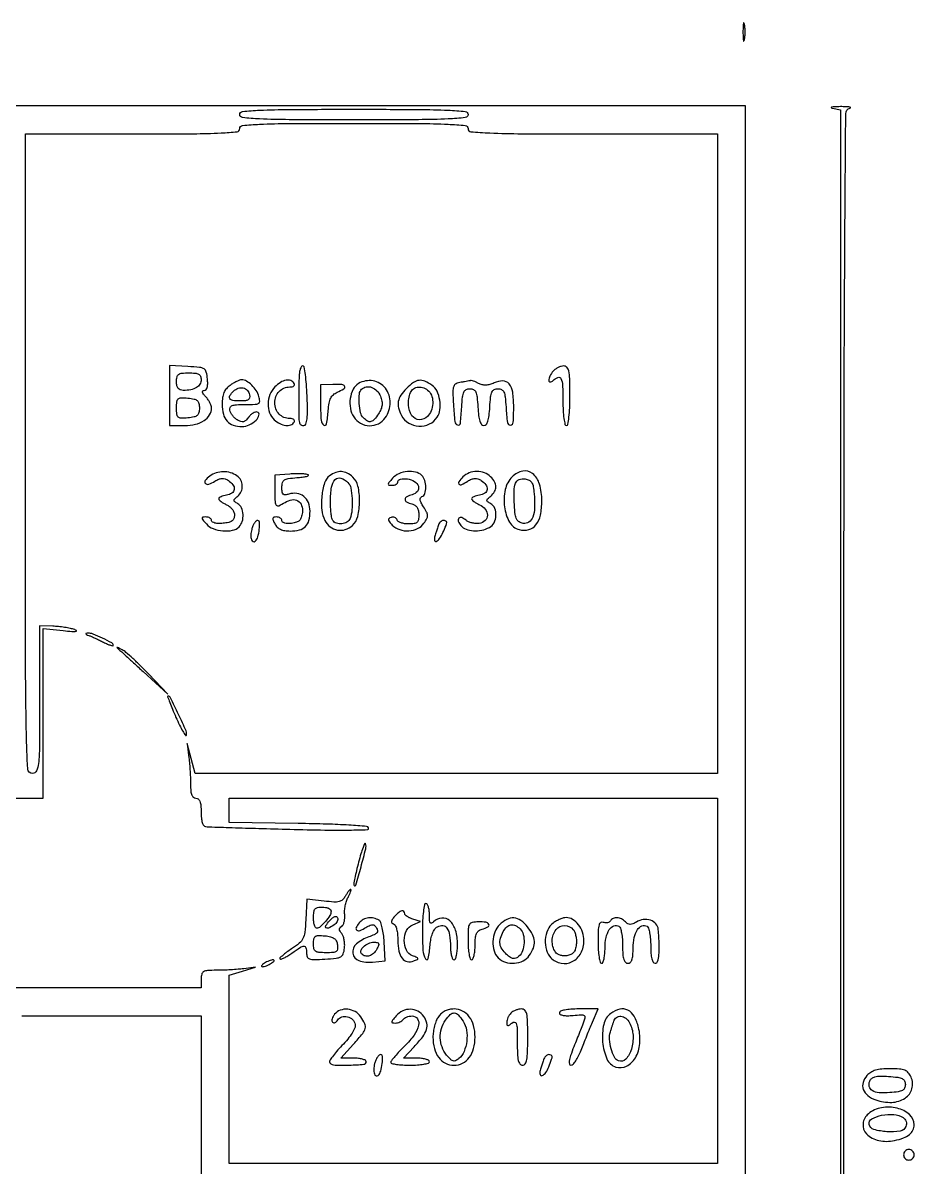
# Model space of a CAD drawing. Extents: x 0 to 673, y 20 to 657.
# Drawn here: x 419.2 to 673, y 316 to 641.6 of the extents above; entities that cross this region are included whole.
import ezdxf

# ---------------------------------------------------------------- set-up
doc = ezdxf.new("R2010")
doc.units = 0

msp = doc.modelspace()

# ---------------------------------------------------------------- linework, layer by layer
for points in [[(653.037747, 132.23602, -0.000101), (653, 319, -0.000101), (653.037747, 505.76398, -0.001366), (653.251853, 574.053357, -0.000434), (653.53261, 615.746589, -0.33906), (654.75, 617.310674, 0.427546), (654.84101, 617.474478, 0.285455), (654.664062, 617.627731, 0.031614), (653.625731, 617.726077, 0.008928), (652, 617.747817, 0.008282), (650.388697, 617.713896, 0.040347), (649.482813, 617.606262, 0.605362), (649.438898, 617.455351, 0.144746), (649.75, 617.294267), (652, 616.860898), (652, 319), (652, 21.139102)], [(416, 421), (425, 421), (425, 445.115223), (425, 469.230447), (430.75, 468.663101, 0.005732), (433.210551, 468.448772, 0.040753), (434.406757, 468.455993, 0.642366), (434.477706, 468.655725, 0.110831), (434, 468.948198, 0.030718), (432.777823, 469.28276, 0.013651), (431.132812, 469.579516, 0.013453), (429.368759, 469.799875, 0.0177), (427.75, 469.90032), (424, 470), (424, 449, -0.001458), (423.96072, 435.52527, -0.022284), (423.72619, 430.875, -0.084277), (423.15029, 428.736918, -0.292848), (422, 428, -0.39857), (420.64704, 429.282185, -0.007932), (420.255495, 439.625, -0.005209), (420.034238, 458.771107, -0.000284), (420, 519), (420, 610), (450.5, 610, 0.00135), (467.758214, 610.046582, 0.010936), (475.666667, 610.262295, 0.01558), (480.220838, 610.628771, 0.381934), (481, 611.5, -0.384667), (481.79184, 612.376958, -0.013951), (486.666667, 612.738462, -0.010273), (495.079245, 612.953667, -0.001258), (513.5, 613, -0.001258), (531.920755, 612.953667, -0.010273), (540.333333, 612.738462, -0.013951), (545.20816, 612.376958, -0.384667), (546, 611.5, 0.388096), (546.808468, 610.615299, 0.01194), (552.166667, 610.260563, 0.009416), (561.335363, 610.046013, 0.001141), (581.5, 610), (617, 610), (617, 519), (617, 428), (542.642082, 428), (468.284164, 428), (467.17731, 432.25), (466.070457, 436.5), (466.524223, 432.5, -0.008188), (466.698974, 430.696277, -0.005077), (466.847928, 428.573438, -0.005092), (466.952378, 426.47421, -0.00915), (466.988994, 424.75, 0.022744), (467.073451, 423.006913, 0.072411), (467.34816, 421.876834, 0.128587), (467.822437, 421.238239, 0.170684), (468.5, 421, -0.176579), (469.184843, 420.750359, -0.128937), (469.65625, 420.083333, -0.069535), (469.923415, 418.888175, -0.020272), (470, 417, 0.024183), (470.080908, 415.328132, 0.049467), (470.335765, 414.041613, 0.070848), (470.731192, 413.192616, 0.227816), (471.25, 412.877757, 0.016389), (472.20408, 412.815934, 0.000174), (478.816133, 412.60702, 0.000553), (486.441371, 412.377195, 0.00036), (495.251728, 412.127757, 0.002866), (505.226685, 411.909739, 0.008181), (512.168504, 411.911413, 0.003999), (517.348384, 412.038875, 0.501947), (517.669157, 412.5, 0.30129), (517.095603, 412.947806, 0.003537), (512.082832, 413.301998, 0.00846), (505.803251, 413.594508, 0.003961), (497.667429, 413.77114), (478, 414.04228), (478, 417.52114), (478, 421), (547.5, 421), (617, 421), (617, 369), (617, 317), (547.5, 317), (478, 317), (478, 343.823635), (478, 370.647269), (481.75, 371.783035), (485.5, 372.918801), (482.125, 372.459401, -0.012851), (480.521271, 372.282947, -0.006169), (478.45625, 372.134949, -0.006112), (476.296473, 372.033399, -0.00869), (474.375, 372, 0.013439), (471.784863, 371.930371, 0.116876), (470.6875, 371.607143, 0.208329), (470.162089, 370.902737, 0.057584), (470, 369.5), (470, 367), (441, 367), (412, 367)], [(412, 519, -0.000284), (411.965762, 458.771107, -0.005209)]]:
    msp.add_lwpolyline(points, format="xyb")
for points in [[(624.272364, 639, 0.008087), (624.298431, 637.38851, 0.039503), (624.399666, 636.482813, 0.611425), (624.546986, 636.439977, 0.142433), (624.705733, 636.75, 0.029693), (624.840649, 637.774707, 0.017887), (624.884498, 639, 0.017887), (624.840649, 640.225293, 0.029693), (624.705733, 641.25, 0.142433), (624.546986, 641.560023, 0.611425), (624.399666, 641.517187, 0.039503), (624.298431, 640.61149, 0.008087)], [(546, 615.5, -0.384667), (545.20816, 614.623042, -0.013951), (540.333333, 614.261538, -0.010273), (531.920755, 614.046333, -0.001258), (513.5, 614, -0.001258), (495.079245, 614.046333, -0.010273), (486.666667, 614.261538, -0.013951), (481.79184, 614.623042, -0.384667), (481, 615.5, -0.384667), (481.79184, 616.376958, -0.013951), (486.666667, 616.738462, -0.010273), (495.079245, 616.953667, -0.001258), (513.5, 617, -0.001258), (531.920755, 616.953667, -0.010273), (540.333333, 616.738462, -0.013951), (545.20816, 616.376958, -0.384667)], [(461, 535.55226), (461, 527), (465.345012, 527, 0.05922), (468.363688, 527.358792, 0.085708), (470.824167, 528.421187, 0.106054), (472.425322, 530.036881, 0.14336), (473, 532, 0.087914), (472.8862, 532.642218, 0.03257), (472.513847, 533.485346, 0.031058), (471.978373, 534.372432, 0.032607), (471.345012, 535.171259, -0.023509), (470.681532, 535.977522, -0.102145), (470.420398, 536.535152, -0.281404), (470.525495, 536.858515, -0.178855), (470.908371, 537, 0.221978), (471.39619, 537.227795, 0.106771), (471.724898, 537.852588, 0.064692), (471.870652, 538.869395, 0.02733), (471.813358, 540.25, 0.037402), (471.473318, 542.220422, 0.191512), (470.836971, 543.104096, 0.117611), (469.583324, 543.539264, 0.010613), (466.25, 543.80226), (461, 544.104519)], [(497.892857, 541, 0.00378), (497.851647, 539.535888, 0.001574), (497.817187, 537.559375, 0.001557), (497.793539, 535.442493, 0.002014), (497.785714, 533.5, 0.003657), (497.815909, 529.371527, 0.051764), (497.989769, 527.905769, 0.189015), (498.432074, 527.252437, 0.151182), (499.25, 526.997666, 0.324588), (499.835336, 527.420735, 0.05221), (500.151074, 528.881288, 0.029523), (500.274559, 531.371575, 0.007136), (500.176526, 535.497666, 0.010209), (499.985799, 538.757407, 0.01678), (499.675906, 541.502439, 0.010753), (499.306829, 543.685542, 0.359885), (498.926526, 544, 0.25984), (498.562422, 543.797082, 0.055584), (498.240694, 543.11875, 0.04488), (498.001279, 542.14931, 0.029188)], [(570.25, 542.504169, 0.060425), (569.292658, 541.108412, 0.116018), (568.959381, 539.800417, 0.449697), (569.381795, 539.411541, 0.172758), (570.2, 539.8, -0.101905), (571.580326, 540.70887, -0.39369), (572.452223, 540.369763, -0.102694), (572.908095, 538.547125, -0.010105), (573, 534, 0.01259), (573.069433, 531.243014, 0.022889), (573.285714, 529, 0.020168), (573.594567, 527.323933, 0.350432), (574, 527, 0.362465), (574.417447, 527.348392, 0.015687), (574.720588, 529.375, 0.019442), (574.93272, 532.081088, 0.009838), (575, 535.5, 0.005463), (574.946972, 540.353141, 0.045552), (574.699648, 542.53462, 0.136924), (574.16289, 543.575557, 0.214263), (573.25, 543.961963, 0.066215), (572.488531, 543.843784, 0.041555), (571.646875, 543.518045, 0.041112), (570.857026, 543.050465, 0.058119)], [(470, 540.106989, -0.13309), (469.646161, 538.801206, -0.123825), (468.674503, 537.810405, -0.091616), (467.078225, 537.198537, -0.045861), (464.918213, 537, -0.083231), (464.035888, 537.147899, -0.147088), (463.441821, 537.575824, -0.119172), (463.105108, 538.33543, -0.045036), (463, 539.5, -0.050766), (463.138668, 540.86222, -0.189121), (463.6, 541.571429, -0.13443), (464.534425, 541.915691, -0.021436), (466.5, 542, -0.022944), (468.285434, 541.918027, -0.101355), (469.287773, 541.614785, -0.170911), (469.812755, 541.035715, -0.099803)], [(478.222506, 538.443296, 0.063424), (477.180233, 537.496011, 0.078791), (476.497275, 536.38, 0.066407), (476.119995, 534.957728, 0.031679), (476, 533.065741, 0.059667), (476.339409, 530.231664, 0.124039), (477.370773, 528.275516, 0.134498), (479.139436, 527.138404, 0.076144), (481.675093, 526.75, 0.11187), (483.703138, 527.209506, 0.079052), (485.633329, 528.539687, 0.138482), (486.460257, 529.936879, 0.396007), (485.971236, 530.842921, 0.155376), (485.451149, 530.849924, 0.061688), (484.790979, 530.556659, 0.053137), (484.103642, 530.036917, 0.044557), (483.495194, 529.354458, -0.041707), (482.71428, 528.468457, -0.134465), (482.03037, 528.096904, -0.144753), (481.28394, 528.139623, -0.051208), (480.308569, 528.607183, -0.050604), (479.59259, 529.151987, -0.039963), (478.936291, 529.871709, -0.041233), (478.431292, 530.647505, -0.075214), (478.176676, 531.357183, -0.158133), (478.273652, 532.165921, -0.196002), (478.823554, 532.678918, -0.078273), (480.05293, 532.937567, -0.012786), (482.494064, 533, 0.009058), (485.341686, 533.051591, 0.120358), (486.343831, 533.335204, 0.283943), (486.687595, 533.96131, 0.059455), (486.466413, 535.25, 0.070581), (485.67857, 536.96932, 0.058541), (484.399873, 538.52637, 0.062491), (482.91693, 539.633892, 0.129887), (481.531377, 540, 0.087825), (480.969262, 539.900497, 0.022338), (480.111271, 539.542718, 0.022074), (479.15311, 539.039152, 0.02075)], [(483.811841, 535.738516, -0.100166), (483.803934, 534.898599, -0.201689), (483.432712, 534.364185, -0.116785), (482.602765, 534.077004, -0.025158), (481.073324, 534, -0.033131), (479.02433, 534.135919, -0.218549), (478.177364, 534.670242, -0.296104), (478.175739, 535.525487, -0.052935), (479.229187, 536.829187, -0.115891), (480.542643, 537.642895, -0.140297), (481.985516, 537.708043, -0.150306), (483.174314, 537.008258, -0.138407)], [(491, 538, 0.103409), (489.59743, 535.856011, 0.088959), (489.072554, 533.209347, 0.092066), (489.503606, 530.625286, 0.122185), (490.828741, 528.654988, 0.066827), (492.412165, 527.5668, 0.088649), (494.083161, 527.064842, 0.112282), (495.528065, 527.222443, 0.172931), (496.5, 528, 0.177037), (496.577977, 528.378577, 0.188488), (496.3904, 528.70625, 0.116412), (495.927234, 528.927986, 0.05373), (495.259017, 529, -0.098089), (493.581, 529.332387, -0.105843), (492.207656, 530.275988, -0.102699), (491.312352, 531.725793, -0.087354), (491, 533.5, -0.087354), (491.312352, 535.274207, -0.102699), (492.207656, 536.724012, -0.105843), (493.581, 537.667613, -0.098089), (495.259017, 538, 0.05373), (495.927234, 538.072014, 0.116412), (496.3904, 538.29375, 0.188488), (496.577977, 538.621423, 0.177037), (496.5, 539, 0.166822), (495.535107, 539.790899, 0.134777), (494.192936, 539.909431, 0.096775), (492.610381, 539.290509, 0.054967)], [(504, 532.801812, 0.017706), (504.152049, 528.509486, 0.224683), (504.923868, 527.138816, 0.553095), (505.741481, 527.479211, 0.023413), (506.192502, 531.25, -0.024243), (506.453199, 533.399335, -0.071395), (506.908822, 534.81329, -0.09826), (507.643418, 535.779268, -0.077983), (508.75, 536.487128, 0.030944), (510.667667, 537.474069, 0.407339), (510.854136, 538.175053, 0.256139), (510.057298, 538.669819, 0.020627), (507.5, 538.702835), (504, 538.603624)], [(514.828147, 538.963634, 0.143119), (513.287295, 537.336865, 0.082284), (512.457683, 534.744987, 0.078113), (512.487288, 531.879367, 0.103821), (513.434672, 529.45936, 0.121246), (515.366836, 527.661372, 0.121047), (517.913959, 526.964087, 0.122319), (520.47347, 527.528773, 0.125455), (522.443296, 529.222506, 0.150589), (523.834051, 533.533289, 0.170798), (522.451824, 537.632996, 0.187572), (518.944854, 539.718274, 0.175216)], [(521.051319, 535.365021, -0.04169), (521.453042, 533.967933, -0.076595), (521.504713, 532.788068, -0.07647), (521.198759, 531.64609, -0.041431), (520.503515, 530.365021, -0.030294), (519.289956, 528.737153, -0.152476), (518.3439, 528.13476, -0.204782), (517.388517, 528.269007, -0.060528), (516.2, 529.2, -0.14417), (515.410008, 530.649407, -0.036813), (515.035414, 533.325547, -0.035731), (515.05131, 535.996488, -0.178876), (515.666667, 537.333333, -0.156769), (516.996646, 538.016282, -0.129171), (518.591967, 537.86663, -0.113124), (520.070529, 536.906895, -0.101962)], [(528.454545, 537.545455, 0.047406), (526.86032, 535.616432, 0.10455), (526.141388, 533.855299, 0.110777), (526.217408, 532.021156, 0.057393), (527.065372, 529.877852, 0.134635), (529.103417, 527.72951, 0.124917), (532.012213, 526.843939, 0.12472), (534.994859, 527.4522, 0.133976), (537.234687, 529.399704, 0.119216), (538.008422, 531.510059, 0.068573), (537.946279, 534.232188, 0.069316), (537.157464, 536.798873, 0.131553), (535.777494, 538.443296, 0.048355), (533.690369, 539.622775, 0.135761), (532.045178, 539.867844, 0.126808), (530.438322, 539.236703, 0.039737)], [(534.8, 536.8, -0.125377), (535.705925, 535.274696, -0.084594), (535.944799, 533.254675, -0.081607), (535.498222, 531.199144, -0.10251), (534.430554, 529.573411, -0.209742), (532.120394, 528.67231, -0.232914), (530.031947, 529.811203, -0.145318), (529.011245, 532.837861, -0.101105), (529.606989, 536.418213, -0.156571), (530.457277, 537.476102, -0.128134), (531.837508, 537.946195, -0.112677), (533.419151, 537.705503, -0.102853)], [(544, 539.309817, 0.069762), (542.573564, 538.877534, 0.205107), (541.901861, 538.130936, 0.088834), (541.683459, 536.693983, 0.007606), (541.838821, 532.959649, 0.01172), (542.226599, 528.136729, 0.302475), (543.02167, 527.175595, 0.468174), (543.811955, 527.697333, 0.013514), (544.19774, 532.25, -0.01175), (544.433288, 535.151334, -0.077345), (544.80528, 536.555968, -0.171935), (545.452753, 537.245693, -0.119678), (546.5, 537.5, -0.119678), (547.547247, 537.245693, -0.171935), (548.19472, 536.555968, -0.077345), (548.566712, 535.151334, -0.01175), (548.80226, 532.25, 0.015319), (549.016054, 529.83079, 0.048534), (549.363703, 528.244686, 0.086191), (549.851141, 527.319103, 0.232593), (550.5, 527, 0.232593), (551.148859, 527.319103, 0.086191), (551.636297, 528.244686, 0.048534), (551.983946, 529.83079, 0.015319), (552.19774, 532.25, -0.01175), (552.433288, 535.151334, -0.077345), (552.80528, 536.555968, -0.171935), (553.452753, 537.245693, -0.119678), (554.5, 537.5, -0.119678), (555.547247, 537.245693, -0.171935), (556.19472, 536.555968, -0.077345), (556.566712, 535.151334, -0.01175), (556.80226, 532.25, 0.015815), (557.196011, 527.844313, 0.39594), (558.050084, 527.130715, 0.379317), (558.860938, 527.937809, 0.015657), (559, 532.377555, 0.035516), (558.704514, 536.532186, 0.13794), (557.671688, 538.869063, 0.224922), (555.915652, 539.691506, 0.10616), (553.413239, 539.142423, -0.038423), (552.168366, 538.686995, -0.060208), (551.043149, 538.512746, -0.067153), (550.001828, 538.618003, -0.064227), (549.008594, 538.995401, 0.0123), (548.266505, 539.369372, 0.017632), (547.590135, 539.660886, 0.013584), (547.025782, 539.863389, 0.192429), (546.815741, 539.850168, -0.060206), (546.592173, 539.775382, -0.003236), (545.858374, 539.629634, -0.005023), (544.980654, 539.470321, -0.003638)], [(469.5, 532, -0.054719), (469.355282, 530.681597, -0.161027), (468.893664, 529.907951, -0.126565), (467.980404, 529.453521, -0.028459), (466.25, 529.186642, -0.022077), (464.302476, 529.08533, -0.182315), (463.484802, 529.386439, -0.191801), (463.092234, 530.143654, -0.024828), (463, 532, -0.024828), (463.092234, 533.856346, -0.191801), (463.484802, 534.613561, -0.182315), (464.302476, 534.91467, -0.022077), (466.25, 534.813358, -0.028459), (467.980404, 534.546479, -0.126565), (468.893664, 534.092049, -0.161027), (469.355282, 533.318403, -0.054719)], [(472.442702, 512.581761, 0.062245), (471.153329, 511.366779, 0.392277), (471.200261, 510.542824, 0.285451), (472.178219, 510.334251, 0.053115), (473.906077, 511.173417, -0.040285), (475.002003, 511.740796, -0.085857), (475.928882, 511.953815, -0.095488), (476.808874, 511.833578, -0.059208), (477.753456, 511.383719, -0.091647), (479.070182, 510.168006, -0.192758), (479.424273, 508.845656, -0.218097), (478.761359, 507.761203, -0.113374), (477.25, 507.180449, 0.028481), (476.388167, 507.007518, 0.04203), (475.660937, 506.751103, 0.049603), (475.148329, 506.456161, 0.241951), (475, 506.167578, 0.200414), (475.137466, 505.838397, 0.034546), (475.660937, 505.387951, 0.032908), (476.388355, 504.915827, 0.024123), (477.25, 504.487128, -0.066878), (478.118061, 503.9585, -0.061247), (478.845359, 503.205303, -0.064596), (479.334276, 502.344526, -0.09719), (479.5, 501.5, -0.091927), (479.319158, 500.524698, -0.147433), (478.80458, 499.8609, -0.101271), (477.84704, 499.437016, -0.029703), (476.25, 499.186642, -0.029775), (474.98617, 499.14038, -0.051008), (473.940417, 499.271648, -0.070483), (473.23004, 499.545163, -0.272062), (473, 499.936642, 0.153392), (472.872588, 500.342183, 0.098031), (472.513847, 500.687638, 0.080635), (471.977817, 500.920725, 0.062394), (471.345012, 501, 0.037298), (470.460468, 500.933924, 0.393341), (470.253998, 500.674471, 0.157135), (470.445966, 500.206208, 0.008696), (471.5, 499, 0.118671), (473.439233, 497.676159, 0.069348), (476.196928, 497.047069, 0.071059), (478.93403, 497.200698, 0.147927), (480.8, 498.2, 0.124363), (481.713007, 499.730255, 0.086632), (481.950177, 501.736755, 0.091091), (481.497265, 503.61302, 0.161906), (480.436812, 504.775424, -0.028278), (479.575879, 505.323311, -0.241409), (479.373624, 505.717802, -0.202371), (479.559758, 506.15885, -0.019846), (480.436812, 506.947559, 0.23467), (481.731874, 509.870501, 0.232281), (480.191692, 512.687163, 0.158745), (476.318141, 513.88146, 0.155122)], [(495.25, 513.199596), (491, 512.885004), (491, 508.442502, 0.008731), (491.0559, 505.241569, 0.172973), (491.412122, 504.343141, 0.335698), (492.126812, 504.19603, 0.028382), (493.881103, 505.157821, -0.098866), (495.864039, 505.906821, -0.175672), (497.559809, 505.591702, -0.183084), (498.613295, 504.281228, -0.107784), (498.816971, 502.255686, -0.046721), (498.524378, 500.868618, -0.121414), (498.000639, 500.00064, -0.121604), (497.134116, 499.476243, -0.046943), (495.75, 499.183578, -0.036601), (494.696507, 499.139948, -0.058686), (493.807813, 499.273366, -0.081602), (493.204679, 499.549316, -0.249719), (493, 499.933578, 0.142532), (492.881669, 500.340247, 0.099667), (492.54904, 500.686738, 0.084376), (492.051622, 500.92017, 0.067709), (491.464816, 501, 0.067049), (490.745231, 500.90307, 0.275318), (490.452551, 500.598612, 0.158653), (490.500546, 500.044046, 0.0226), (491, 499, 0.080534), (491.679552, 498.110013, 0.081608), (492.602642, 497.48511, 0.069107), (493.809189, 497.119467, 0.039084), (495.335184, 497, 0.059164), (497.987444, 497.31494, 0.138123), (499.7161, 498.2839, 0.138123), (500.68506, 500.012556, 0.059164), (501, 502.664816, 0.095934), (500.533827, 505.07212, 0.129263), (499.214768, 506.844996, 0.1357), (497.248913, 507.68608, 0.110916), (494.962227, 507.488011, -0.052126), (493.952938, 507.280082, -0.219659), (493.383416, 507.477345, -0.172243), (493.079166, 508.085654, -0.030668), (493, 509.375114, -0.060819), (493.169332, 510.762062, -0.187766), (493.703954, 511.520208, -0.112837), (494.810799, 511.937684, -0.015933), (497.25, 512.192502, 0.012676), (498.815591, 512.345755, 0.030674), (499.957812, 512.558631, 0.075479), (500.508468, 512.789019, 0.587717), (500.5, 513.007094, 0.094684), (499.874043, 513.18743, 0.013762), (498.545312, 513.272817, 0.015166), (496.950518, 513.282898, 0.01247)], [(506.589617, 512.689188, 0.160246), (505.14742, 510.676009, 0.049386), (504.377052, 506.973694, 0.049352), (504.345918, 502.999543, 0.098792), (505.233627, 500, 0.106012), (506.749027, 498.185865, 0.121594), (508.805148, 497.263596, 0.122165), (511.046678, 497.406081, 0.107652), (513.082465, 498.57463, 0.153647), (514.600737, 501.16399, 0.054796), (515.102212, 505.470253, 0.054808), (514.657189, 509.773092, 0.156936), (513.171259, 512.345012, 0.062613), (511.540018, 513.486336, 0.108724), (509.953452, 513.923455, 0.108749), (508.330208, 513.65416, 0.062663)], [(511.8, 510.8, -0.152596), (512.591656, 509.288766, -0.030439), (512.957218, 506.22688, -0.033005), (512.931239, 502.986361, -0.073232), (512.393011, 500.581787, -0.166525), (511.52998, 499.549704, -0.109048), (510.047864, 499.046829, -0.110361), (508.506157, 499.217047, -0.173569), (507.475684, 500.039345, -0.094653), (507.225417, 500.694616, -0.01475), (507.022024, 502.072142, -0.01597), (506.880416, 503.731035, -0.013305), (506.833333, 505.5, -0.037292), (507.130993, 509.485335, -0.152118), (508.177075, 511.645256, -0.293212), (509.780058, 512.050161, -0.116113)], [(524.5, 512, 0.008696), (523.445966, 510.793792, 0.157135), (523.253998, 510.325529, 0.393341), (523.460468, 510.066076, 0.037298), (524.345012, 510, 0.062582), (524.97781, 510.079515, 0.080776), (525.513847, 510.313262, 0.098104), (525.872579, 510.659715, 0.152983), (526, 511.066422, -0.249221), (526.204195, 511.450642, -0.081875), (526.805301, 511.726634, -0.058857), (527.691238, 511.860045, -0.036716), (528.741449, 511.816422, -0.108672), (530.770009, 511.118397, -0.185223), (531.849964, 509.717077, -0.247762), (531.562251, 508.263722, -0.159799), (530.086974, 507.312493, 0.051815), (528.546173, 506.733737, 0.275288), (528.079588, 506.006883, 0.289845), (528.504509, 505.28302, 0.055048), (530, 504.710251, -0.083343), (530.8794, 504.31534, -0.103336), (531.506806, 503.676633, -0.091055), (531.877377, 502.772352, -0.051875), (532, 501.59362, -0.043253), (531.880106, 500.210235, -0.169356), (531.468861, 499.47231, -0.150706), (530.654474, 499.1011, -0.032141), (529.083333, 499, -0.036926), (527.938777, 499.084643, -0.046956), (526.910833, 499.337812, -0.054532), (526.133323, 499.707923, -0.175729), (525.783333, 500.15, 0.115244), (525.534645, 500.554508, 0.100425), (525.120763, 500.831574, 0.093451), (524.604506, 500.938039, 0.084894), (524.066071, 500.855357, 0.093031), (523.510603, 500.546633, 0.268448), (523.363786, 500.148705, 0.133), (523.62209, 499.593586, 0.021362), (524.4375, 498.705357, 0.114389), (526.540307, 497.393992, 0.09649), (529.144185, 497.033846, 0.09902), (531.636052, 497.67634, 0.128207), (533.427392, 499.1998, 0.031434), (534.239821, 500.530377, 0.12715), (534.456916, 501.447744, 0.116168), (534.211721, 502.400582, 0.024223), (533.330733, 503.898679, -0.023245), (532.642638, 505.063548, -0.080358), (532.362322, 505.890815, -0.162723), (532.449312, 506.44289, -0.194951), (532.846637, 506.782212, 0.238111), (533.690475, 507.632605, 0.080614), (533.964309, 509.406836, 0.073066), (533.659765, 511.373623, 0.122076), (532.8, 512.8, 0.138783), (531.074645, 513.764172, 0.082657), (528.710387, 513.927209, 0.079098), (526.315051, 513.305474, 0.106249)], [(544.52381, 512.380952, 0.036438), (543.347613, 511.019585, 0.391456), (543.418608, 510.35566, 0.296836), (544.195991, 510.245375, 0.030527), (545.906077, 511.173417, -0.040285), (547.002003, 511.740796, -0.085857), (547.928882, 511.953815, -0.095488), (548.808874, 511.833578, -0.059208), (549.753456, 511.383719, -0.091647), (551.070182, 510.168006, -0.192758), (551.424273, 508.845656, -0.218097), (550.761359, 507.761203, -0.113374), (549.25, 507.180449, 0.028481), (548.388167, 507.007518, 0.04203), (547.660938, 506.751103, 0.049603), (547.148329, 506.456161, 0.241951), (547, 506.167578, 0.200414), (547.137466, 505.838397, 0.034546), (547.660938, 505.387951, 0.032908), (548.388355, 504.915827, 0.024123), (549.25, 504.487128, -0.120916), (550.900906, 503.221388, -0.173302), (551.497958, 501.494298, -0.202045), (550.837313, 499.970452, -0.156809), (549.194958, 499.173236, -0.052678), (548.204546, 499.138, -0.040651), (547.135467, 499.300618, -0.041762), (546.150842, 499.622205, -0.073523), (545.420792, 500.065737, 0.076679), (544.181462, 500.808066, 0.310916), (543.366982, 500.629115, 0.295609), (543.215884, 499.783373, 0.073801), (543.979944, 498.524166, 0.130914), (545.417465, 497.502835, 0.074381), (547.518595, 497.057434, 0.0677), (549.875768, 497.234064, 0.070469), (552.065741, 498.035184, 0.15053), (553.387465, 499.3697, 0.107099), (553.94928, 501.412543, 0.110804), (553.608755, 503.448629, 0.170157), (552.436812, 504.775424, -0.028278), (551.575879, 505.323311, -0.241409), (551.373624, 505.717802, -0.202371), (551.559758, 506.15885, -0.019846), (552.436812, 506.947559, 0.080836), (553.545777, 508.220275, 0.14014), (553.926384, 509.559166, 0.130758), (553.550511, 510.963378, 0.066049), (552.428571, 512.428571, 0.108201), (550.672091, 513.554013, 0.090319), (548.485431, 513.938659, 0.089865), (546.293826, 513.527903, 0.105609)], [(558.57293, 512.430073, 0.142923), (556.577719, 508.790636, 0.087741), (556.368322, 503.868906, 0.094796), (557.824456, 499.497437, 0.206441), (560.577528, 497.391186, 0.125927), (563.276628, 497.403687, 0.164137), (565.328838, 498.749817, 0.117372), (566.595697, 501.503358, 0.049423), (567, 505.583559, 0.069649), (566.33436, 510.33888, 0.153787), (564.336503, 513.366209, 0.226036), (561.549533, 514.041383, 0.145636)], [(564.819587, 507.595323, -0.026426), (564.934757, 503.600965, -0.082599), (564.431785, 500.9692, -0.155569), (563.335447, 499.563345, -0.187414), (561.714654, 499.185081, -0.091816), (560.548365, 499.57724, -0.153803), (559.843425, 500.321767, -0.082998), (559.439285, 501.689717, -0.01454), (559.190188, 504.37294, -0.018086), (559.079449, 508.424604, -0.095409), (559.517145, 510.594022, -0.203127), (560.549492, 511.616652, -0.130973), (562.245529, 511.820137, -0.079688), (563.396558, 511.46396, -0.142057), (564.122011, 510.799743, -0.09397), (564.558463, 509.639573, -0.022695)], [(484.398956, 497.45343, 0.048175), (484.15587, 495.84099, 0.087058), (484.315695, 494.519103, 0.218071), (484.800224, 493.970458, 0.310256), (485.418716, 494.085383, 0.128501), (486.140863, 495.318462, 0.038754), (486.56887, 497.465941, 0.037325), (486.659031, 499.484127, 0.405462), (486.12746, 500, 0.186525), (485.664123, 499.820922, 0.059281), (485.170353, 499.251945, 0.049794), (484.72372, 498.428177, 0.037871)], [(537.468615, 498.5, 0.000917), (537.255288, 497.817155), (537, 497), (536.744712, 496.182845, -0.000917), (536.531385, 495.5, 0.108413), (536.430265, 494.338232, 0.504045), (536.92663, 494.061967, 0.137181), (537.897816, 494.877562, 0.043045), (538.839485, 496.547053, 0.007405), (539.741226, 498.606461, 0.090376), (539.926295, 499.443325, 0.30533), (539.674975, 499.848404, 0.1061), (538.968615, 500, 0.12742), (538.539338, 499.888798, 0.069725), (538.102544, 499.559375, 0.062218), (537.724639, 499.073578, 0.058578)], [(438, 467.283847, -0.013815), (438.760795, 466.976514, -0.004496), (439.867188, 466.481713, -0.004477), (441.087139, 465.909637, -0.00503), (442.25, 465.337114, 0.013648), (443.305095, 464.840055, 0.025124), (444.192187, 464.503379, 0.026428), (444.851658, 464.328191, 0.476169), (445, 464.44864, 0.274604), (444.577609, 465.159738, 0.012364), (441.94192, 466.512131, 0.017774), (439.269883, 467.685602, 0.110176), (437.79966, 467.921053, 0.028686), (437.277048, 467.859082, 0.452592), (437.19459, 467.723189, 0.216282), (437.353279, 467.546087, 0.014472)], [(446, 463.841092, -0.00752), (446.368189, 463.514828, -0.000122), (448.409375, 461.649609, -0.000319), (450.78122, 459.478398, -0.000211), (453.5, 456.984298), (460.5, 450.557321), (455, 456.352404, 0.008204), (452.747631, 458.648947, 0.009519), (450.528125, 460.757059, 0.00867), (448.589677, 462.468518, 0.054535), (447.5, 463.209198, 0.005905), (446.763225, 463.589235, 0.016428), (446.234375, 463.832773, 0.067115), (446.022009, 463.89033, 0.745389)], [(462.828341, 443.98212, 0.009512), (463.871577, 441.738159, 0.018829), (464.798699, 440.007745, 0.020915), (465.534089, 438.863808, 0.615405), (465.800992, 438.902975, 0.18737), (465.742861, 440.095811, 0.005386), (463.584489, 444.803127, 0.004256), (461.298519, 449.545172, 0.285684), (460.567455, 450, 0.519361), (460.468745, 449.859596, 0.003528), (461.067064, 448.232248, 0.008992), (461.836816, 446.290187, 0.005203)], [(514.83231, 402.786107, 0.006126), (514.227338, 400.350822, 0.009604), (513.773281, 398.241533, 0.004213), (513.439876, 396.453982, 0.240938), (513.535164, 396.142515, 0.574806), (514.044715, 396.268473, 0.004114), (515.520449, 401.46193, 0.005822), (516.870386, 406.598827, 0.14273), (516.814688, 408.055937, 0.672497), (516.584013, 408.07095, 0.022986), (516.092626, 406.927139, 0.017565), (515.487405, 405.129014, 0.008451)], [(511.025809, 393.048225, -0.085831), (510.251861, 392.056418, -0.128759), (509.283395, 391.551228, -0.072283), (507.789624, 391.430892, -0.01349), (505.044495, 391.681136), (500.107739, 392.265822), (499.80387, 386.386643, -0.014176), (499.515635, 382.790974, -0.086702), (499.000602, 381.008697, -0.10836), (497.95736, 379.69233, -0.027865), (495.750532, 378.086534, 0.012874), (494.344339, 377.126415, 0.022159), (493.232276, 376.246946, 0.01876), (492.442516, 375.509792, 0.413313), (492.442956, 375.22371, 0.296408), (492.764102, 375.155569, 0.022058), (493.625115, 375.531169, 0.024932), (494.679642, 376.114548, 0.015905), (495.846795, 376.890909, -0.010254), (498.290397, 378.556461, -0.141962), (499.302803, 378.864895, -0.357327), (499.841917, 378.435412, -0.052982), (500, 376.94774, 0.102078), (500.225713, 375.853673, 0.213702), (500.852719, 375.277908, 0.085715), (502.169651, 375.077879, 0.009309), (505.25, 375.19774, 0.011183), (508.446318, 375.453589, 0.102151), (509.770046, 375.871545, 0.184383), (510.454549, 376.689688, 0.054519), (510.822258, 378.310472, 0.039838), (510.862853, 379.485612, 0.036143), (510.720612, 380.692077, 0.038062), (510.431407, 381.754813, 0.08796), (510.023699, 382.471444, -0.040609), (509.548507, 383.1491, -0.132467), (509.405205, 383.673046, -0.174078), (509.560692, 384.111034, -0.083039), (510.016406, 384.51014, 0.140802), (510.425884, 384.96089, 0.051808), (510.726855, 385.774859, 0.046203), (510.887957, 386.784034, 0.040829), (510.871285, 387.849167, -0.044507), (510.861489, 389.028264, -0.028707), (511.049596, 390.382255, -0.028805), (511.389268, 391.695859, -0.04735), (511.841504, 392.75, 0.016149), (512.277468, 393.613389, 0.030516), (512.562514, 394.339063, 0.038361), (512.688441, 394.861357, 0.461863), (512.570368, 395, 0.203622), (512.317802, 394.892695, 0.024465), (511.910404, 394.426666, 0.025954), (511.462356, 393.795813, 0.018568)], [(533, 383, 0.01559), (533.166588, 377.658416, 0.114273), (533.892692, 375.224418, 0.693076), (534.668974, 375.348741, 0.031478), (535.192502, 379.148155, -0.029474), (535.437679, 380.981756, -0.046619), (535.883282, 382.502551, -0.056724), (536.503562, 383.661195, -0.103182), (537.278467, 384.398155, -0.167117), (538.80725, 384.745635, -0.224252), (540.002789, 384.014479, -0.111273), (540.753255, 382.015089, -0.033352), (540.984687, 378.75, 0.025193), (541.063022, 377.312981, 0.039916), (541.289252, 376.101562, 0.047676), (541.612576, 375.241771, 0.286425), (542, 375, 0.30861), (542.388318, 375.264908, 0.037859), (542.70625, 376.300893, 0.03425), (542.927704, 377.731215, 0.021287), (543, 379.428571, 0.069949), (542.442892, 383.391325, 0.135465), (540.786996, 386.100463, 0.212821), (538.527272, 386.883288, 0.17668), (536.2, 385.8, -0.090869), (535.621045, 385.400371, -0.380202), (535.25, 385.516667, -0.122057), (535.044, 386.188535, -0.01365), (535, 387.8, 0.029609), (534.927335, 389.025999, 0.046154), (534.70625, 390.06, 0.058312), (534.384828, 390.780957, 0.264664), (534, 391, 0.358912), (533.586179, 390.659026, 0.01702), (533.28125, 388.75, 0.020476), (533.067911, 386.198174, 0.010616)], [(507, 388.828741, -0.142981), (506.639849, 387.595047, -0.035632), (505.372902, 385.89094, -0.034335), (503.89885, 384.398454, -0.182736), (502.845012, 384, -0.279698), (502.518975, 384.197863, -0.051376), (502.248222, 384.88125, -0.042034), (502.061283, 385.850454, -0.026637), (502, 387, -0.030103), (502.097235, 388.613599, -0.144586), (502.458333, 389.45, -0.173074), (503.175563, 389.873428, -0.047675), (504.5, 390, -0.044893), (505.456961, 389.913904, -0.064761), (506.265625, 389.655943, -0.084686), (506.812161, 389.276309, -0.201337)], [(525.041852, 387.281346, 0.026544), (524.393253, 386.467551, 0.1252), (524.178635, 385.915417, 0.235972), (524.318588, 385.522073, 0.111393), (524.791852, 385.236049, -0.207483), (525.27321, 384.804483, -0.04477), (525.656219, 383.725998, -0.038352), (525.915109, 382.26259, -0.024613), (526, 380.539111, 0.047686), (526.292822, 377.475775, 0.116927), (527.216757, 375.425551, 0.178137), (528.677872, 374.505371, 0.144968), (530.53372, 374.651313, 0.016171), (531.560805, 375.084041, 0.361054), (531.690716, 375.355235, 0.237662), (531.452063, 375.631263, 0.009228), (530.160469, 376.136342, -0.196811), (528.440901, 377.715848, -0.112798), (527.831982, 380.510619, -0.110627), (528.494629, 383.334597, -0.185346), (530.25, 384.981163), (532.5, 385.897878), (530.25, 386.56557, -0.033859), (529.388642, 386.886024, -0.044953), (528.660938, 387.296618, -0.052331), (528.153588, 387.731041, -0.19183), (528, 388.116631, 0.207198), (527.728432, 388.743833, 0.263018), (527.125725, 388.890804, 0.106861), (526.173723, 388.385317, 0.035959)], [(507.871885, 384.899659, -0.028154), (506.266128, 384.004906, -0.305765), (505.568828, 384.104168, -0.376769), (505.497012, 384.724377, -0.032562), (506.569437, 386.076727, -0.027005), (507.407017, 386.907363, -0.089429), (508.066904, 387.310903, -0.198877), (508.537097, 387.300481, -0.211641), (508.846309, 386.961073, -0.114744), (508.895036, 386.440119, -0.076736), (508.724024, 385.863675, -0.070697), (508.366459, 385.321148, -0.07068)], [(514.979944, 385.475834, 0.061871), (514.13767, 384.159276, 0.373789), (514.337052, 383.438474, 0.247122), (515.280734, 383.342856, 0.042886), (516.933134, 384.180712, -0.024246), (518.115689, 384.836781, -0.127383), (518.837204, 384.98652, -0.182117), (519.401419, 384.741927, -0.061313), (519.974086, 384.032283, -0.115948), (520.230092, 383.274115, -0.206084), (520.031408, 382.657472, -0.109675), (519.289442, 382.111771, -0.023503), (517.789469, 381.532283, 0.097278), (514.206977, 379.501884, 0.256758), (513.206296, 376.83181, 0.283321), (514.931035, 374.768494, 0.106551), (518.833392, 374.337218), (522.398248, 374.702929), (522.11199, 380.096299, 0.019278), (521.917351, 382.215752, 0.025478), (521.568229, 384.122699, 0.024503), (521.132062, 385.633735, 0.170151), (520.662866, 386.229522, 0.08587), (519.192198, 386.843208, 0.089198), (517.620891, 386.915652, 0.091374), (516.153625, 386.439012, 0.095725)], [(546, 380.34782, 0.017595), (546.072162, 378.297851, 0.028629), (546.29375, 376.570922, 0.028244), (546.609327, 375.288751, 0.329446), (547, 375, 0.298854), (547.387392, 375.254255, 0.042422), (547.70625, 376.202501, 0.036867), (547.927633, 377.524759, 0.023051), (548, 379.09362, -0.020771), (548.08778, 381.205773, -0.081615), (548.404082, 382.46583, -0.131146), (549.014001, 383.236294, -0.096447), (550, 383.710251, 0.054995), (551.666907, 384.348468, 0.406725), (551.911649, 385.080426, 0.25327), (551.085365, 385.676313, 0.039297), (549, 385.780937, 0.041454), (547.180474, 385.577611, 0.221558), (546.394232, 385.004089, 0.117926), (546.060304, 383.796295, 0.008743)], [(555, 385, 0.104904), (553.632559, 382.896148, 0.080646), (553.069744, 380.207716, 0.083171), (553.390469, 377.559797, 0.125376), (554.571429, 375.571429, 0.120576), (556.612396, 374.332967, 0.094951), (559.188797, 374.032551, 0.09597), (561.670021, 374.704871, 0.126626), (563.443296, 376.222506, 0.057167), (564.593304, 378.343674, 0.11193), (564.897249, 380.231157, 0.104949), (564.362253, 382.146318, 0.046278), (562.92742, 384.365141, 0.071987), (561.032264, 386.168394, 0.135041), (559.059153, 386.884995, 0.139044), (557.037714, 386.482792, 0.078329)], [(560.8, 383.8, -0.137049), (561.716907, 382.172256, -0.070455), (561.952188, 379.825311, -0.070604), (561.527049, 377.511803, -0.13974), (560.481242, 375.984433, -0.060619), (559.611729, 375.425094, -0.15153), (558.873172, 375.313643, -0.117307), (558.078933, 375.635063, -0.029377), (556.981242, 376.516975, -0.058935), (555.676802, 378.011776, -0.114571), (555.104699, 379.479741, -0.109027), (555.224342, 381.099634, -0.050161), (556.035184, 383.065741, -0.082982), (557.022078, 384.345294, -0.149942), (558.202836, 384.916485, -0.151149), (559.493842, 384.725157, -0.084763)], [(570.222506, 385.443296, 0.139843), (568.678638, 383.541527, 0.084741), (567.998993, 380.702052, 0.083693), (568.297349, 377.762145, 0.130042), (569.571429, 375.571429, 0.150829), (572.511772, 374.018173, 0.166841), (575.684203, 374.478322, 0.152326), (578.108648, 376.862409, 0.123488), (579, 380.416441, 0.083282), (578.59672, 382.82081, 0.082014), (577.430329, 384.976195, 0.090599), (575.757506, 386.474451, 0.138296), (573.893766, 387, 0.074177), (573.184978, 386.894266, 0.026225), (572.217722, 386.542718, 0.025354), (571.179798, 386.039112, 0.02715)], [(575.949813, 383.560472, -0.084021), (576.385466, 382.808467, -0.03876), (576.698908, 381.718229, -0.036965), (576.857418, 380.492178, -0.042235), (576.822258, 379.310472, -0.045298), (576.541082, 377.956106, -0.104222), (576.041905, 377.048692, -0.116069), (575.258334, 376.478494, -0.064465), (574.11309, 376.162508, -0.055099), (573.137198, 376.132856, -0.055085), (572.1783, 376.317042, -0.060388), (571.377647, 376.675033, -0.116717), (570.878403, 377.162508, -0.14797), (569.960679, 380.463922, -0.163323), (571.08338, 383.573686, -0.231153), (573.492922, 384.726415, -0.220987)], [(586.526992, 386.043674, -0.126981), (586.190464, 385.720854, -0.081026), (585.678351, 385.533742, -0.072258), (585.073335, 385.506898, -0.066719), (584.467975, 385.650663, 0.245125), (583.75479, 385.568743, 0.181144), (583.287034, 384.90973, 0.056371), (583.054156, 383.328648, 0.008404), (583, 380.106989, 0.015057), (583.07119, 377.743559, 0.025526), (583.290937, 375.776747, 0.023612), (583.603753, 374.305648, 0.340867), (584, 374, 0.307212), (584.388179, 374.263362, 0.038512), (584.70625, 375.285907, 0.034625), (584.927694, 376.69977, 0.021538), (585, 378.377555, -0.050709), (585.301086, 381.338673, -0.092516), (586.215321, 383.58082, -0.156685), (587.520036, 384.653881, -0.237049), (588.956195, 384.527073, -0.184531), (589.362764, 383.994764, -0.025651), (589.693382, 382.620052, -0.026542), (589.923757, 380.880361, -0.019649), (590, 378.940983, 0.014336), (590.06959, 376.514377, 0.05942), (590.325896, 375.073497, 0.123251), (590.794085, 374.292452, 0.198945), (591.5, 374, 0.185719), (592.194254, 374.267084, 0.127222), (592.664336, 374.979593, 0.065183), (592.926599, 376.273807, 0.01744), (593, 378.377555, -0.050709), (593.301086, 381.338673, -0.092516), (594.215321, 383.58082, -0.156685), (595.520036, 384.653881, -0.237049), (596.956195, 384.527073, -0.184531), (597.362764, 383.994764, -0.025651), (597.693382, 382.620052, -0.026542), (597.923757, 380.880361, -0.019649), (598, 378.940983, 0.016572), (598.072326, 376.759471, 0.045414), (598.313219, 375.238224, 0.074785), (598.703482, 374.307666, 0.261965), (599.25, 374.000542, 0.327004), (599.97284, 374.530371, 0.052768), (600.342463, 376.346775, 0.033226), (600.427119, 379.276859, 0.0106), (600.170911, 383.633369, 0.16211), (599.495282, 385.225313, 0.132653), (597.944946, 386.250464, 0.115467), (595.901773, 386.436, 0.105107), (593.909732, 385.711554, -0.038469), (592.937819, 385.2039, -0.106658), (592.18493, 385.057593, -0.126455), (591.516903, 385.244024, -0.065511), (590.824959, 385.775041, 0.077854), (589.676305, 386.612548, 0.103413), (588.433067, 386.954638, 0.12406), (587.322571, 386.747467, 0.147539)], [(508.819551, 379.25, -0.058505), (508.849127, 378.028192, -0.221672), (508.473283, 377.385203, -0.134357), (507.58294, 377.071826, -0.017831), (505.569551, 377, -0.020485), (503.540051, 377.083185, -0.136043), (502.598132, 377.429529, -0.191202), (502.136363, 378.149684, -0.048118), (502, 379.563358, -0.040803), (502.116479, 380.988317, -0.203265), (502.536406, 381.651921, -0.15514), (503.38557, 381.912478, -0.021507), (505.25, 381.813358, -0.033257), (506.861825, 381.548923, -0.098739), (507.877036, 381.088303, -0.127529), (508.489427, 380.352814, -0.075029)], [(520, 378, -0.080703), (519.076399, 376.791228, -0.114596), (517.913028, 376.111011, -0.135692), (516.715101, 376.073675, -0.137563), (515.675343, 376.657991, -0.295172), (515.478909, 377.573511, -0.111272), (516.235348, 378.717275, -0.084269), (517.636223, 379.668906, -0.107553), (519.157628, 380, -0.039389), (520.141316, 379.922386, -0.259256), (520.516247, 379.628495, -0.200847), (520.517438, 379.091165, -0.024303)], [(488, 374, 0.027796), (487.485814, 373.625641, 0.102785), (487.234375, 373.315379, 0.335455), (487.267727, 373.122372, 0.190341), (487.5, 373.030626, 0.067616), (487.987337, 373.096832, 0.024967), (488.646875, 373.315379, 0.024204), (489.352293, 373.628962, 0.026766), (490, 374, 0.027796), (490.514186, 374.374359, 0.102785), (490.765625, 374.684621, 0.335455), (490.732273, 374.877628, 0.190341), (490.5, 374.969374, 0.067616), (490.012663, 374.903168, 0.024967), (489.353125, 374.684621, 0.024204), (488.647707, 374.371038, 0.026766)], [(507.979944, 359.475834, 0.047256), (507.547336, 358.841157, 0.063445), (507.291283, 358.194685, 0.079305), (507.239555, 357.63475, 0.181773), (507.411872, 357.254794, 0.168688), (507.741862, 357.094915, 0.127548), (508.143579, 357.150211, 0.095672), (508.560626, 357.42421, 0.061372), (508.9242, 357.877353, -0.183164), (510.055741, 358.746357, -0.136491), (511.643626, 358.780175, -0.128305), (513.093363, 357.978313, -0.156279), (513.833967, 356.623625, -0.146007), (513.73063, 355.590698, -0.041666), (512.9888, 354.140946, -0.034628), (511.759195, 352.43837, -0.020334), (510.072923, 350.574303, 0.015584), (508.544002, 348.916107, 0.025431), (507.367051, 347.408488, 0.023009), (506.579999, 346.169641, 0.338442), (506.644139, 345.689194, 0.188694), (508.129625, 345.039321, 0.017351), (512.228234, 345.020079, 0.014449), (516.323719, 345.261578, 0.388727), (517, 346, 0.282281), (516.763193, 346.386029, 0.050173), (515.937694, 346.70625, 0.041333), (514.769396, 346.927499, 0.026141), (513.383638, 347), (509.767275, 347), (513.383638, 351.002881, 0.01019), (516.010629, 354.032544, 0.109176), (516.752302, 355.469555, 0.180604), (516.623003, 356.779549, 0.038838), (515.443296, 358.777494, 0.109888), (513.829663, 360.253509, 0.107585), (511.730089, 360.920608, 0.112846), (509.623553, 360.642111, 0.131217)], [(525.5, 359, 0.009922), (524.488459, 357.836672, 0.148395), (524.280636, 357.346812, 0.390277), (524.481035, 357.076299, 0.047287), (525.285995, 357, 0.056331), (525.94232, 357.074178, 0.049831), (526.594697, 357.29375, 0.052706), (527.146913, 357.616975, 0.09588), (527.5, 358, -0.111412), (527.876024, 358.383556, -0.050262), (528.50665, 358.70625, -0.046318), (529.270704, 358.925923, -0.046881), (530.059017, 359, -0.248029), (531.600652, 358.185131, -0.212088), (531.933719, 356.358136, -0.097289), (530.653025, 353.577586, -0.042953), (528, 350.5, 0.009495), (526.467529, 348.945651, 0.01363), (525.175, 347.507327, 0.009398), (524.165252, 346.273889, 0.168367), (524, 345.797052, 0.351923), (524.252254, 345.483046, 0.018335), (525.615625, 345.234134, 0.02237), (527.391431, 345.057422, 0.013614), (529.5, 345, 0.017105), (531.60834, 345.072146, 0.027868), (533.384375, 345.29375, 0.026982), (534.707933, 345.608967, 0.332234), (535, 346, 0.285299), (534.760072, 346.386259, 0.048765), (533.914251, 346.70625, 0.040516), (532.72021, 346.927525, 0.025568), (531.303833, 347), (527.607666, 347), (530.659182, 350.25, 0.023642), (533.091934, 353.099671, 0.089085), (534.175358, 355.172329, 0.137458), (534.231169, 356.986431, 0.092403), (533.367857, 358.885198, 0.115108), (531.716445, 360.364791, 0.122299), (529.617486, 360.918623, 0.116239), (527.419432, 360.434361, 0.097039)], [(537.556704, 358.777494, 0.05793), (536.959346, 357.671668, 0.029098), (536.457282, 356.163571, 0.028439), (536.114106, 354.524001, 0.037384), (536, 353, 0.063452), (536.415132, 349.741944, 0.097818), (537.642862, 347.190483, 0.115619), (539.5685, 345.57813, 0.117249), (542, 345, 0.117249), (544.4315, 345.57813, 0.115619), (546.357138, 347.190483, 0.097818), (547.584868, 349.741944, 0.063452), (548, 353, 0.063452), (547.584868, 356.258056, 0.097818), (546.357138, 358.809517, 0.115619), (544.4315, 360.42187, 0.117249), (542, 361, 0.054855), (540.671955, 360.853861, 0.061227), (539.458853, 360.422693, 0.062563), (538.407807, 359.720837, 0.061592)], [(544.589066, 357.504413, -0.105777), (545.559993, 354.995701, -0.068557), (545.627436, 351.873508, -0.069731), (544.856937, 348.912124, -0.12167), (543.358922, 346.882916, -0.059586), (542.438311, 346.288024, -0.186547), (541.71688, 346.225968, -0.129232), (540.97105, 346.673128, -0.023257), (539.885384, 347.893217, -0.081781), (538.584644, 350.178447, -0.080428), (538.075473, 352.773439, -0.080296), (538.410901, 355.400245, -0.081117), (539.556704, 357.777494, -0.043671), (540.949452, 359.43674, -0.212991), (542.067769, 359.864713, -0.198856), (543.185207, 359.32933, -0.037859)], [(558.2, 359.8, 0.050963), (557.740661, 359.236094, 0.038162), (557.3525, 358.534657, 0.039013), (557.086863, 357.809553, 0.0684), (557, 357.177555, 0.046869), (557.064163, 356.494566, 0.327408), (557.294837, 356.279396, 0.186236), (557.696948, 356.382256, 0.018512), (558.5, 357, -0.180724), (559.252674, 357.262137, -0.330369), (559.740369, 356.883156, -0.062612), (559.958528, 355.409408, -0.005475), (560, 351.622445, 0.009165), (560.06224, 348.227367, 0.046554), (560.306626, 346.353741, 0.107188), (560.7687, 345.362746, 0.234389), (561.5, 345, 0.258593), (562.246922, 345.413981, 0.093584), (562.703125, 346.583333, 0.039364), (562.94137, 348.808516, 0.006994), (563, 353, 0.005878), (562.946065, 357.588001, 0.049491), (562.69375, 359.638889, 0.146671), (562.141555, 360.620132, 0.194122), (561.2, 361, 0.056383), (560.422897, 360.91209, 0.038823), (559.57625, 360.6475, 0.039117), (558.790842, 360.259641, 0.062206)], [(572, 359.894965, 0.277507), (572.26016, 359.462318, 0.075449), (573.04534, 359.186866, 0.04873), (574.26934, 359.077144, 0.021778), (575.886117, 359.16053, -0.00996), (578.216283, 359.335993, -0.136547), (579.03738, 359.155674, -0.32061), (579.293262, 358.642683, -0.053353), (578.988076, 357.515565, -0.001087), (578.555339, 356.410392, -0.000251), (577.8211, 354.549885, -0.000259), (576.973208, 352.407784, -0.000253), (576.116551, 350.25, 0.010602), (575.18032, 347.74161, 0.045411), (574.793124, 346.194695, 0.111694), (574.851775, 345.333026, 0.331491), (575.298892, 345, 0.210572), (575.890405, 345.260671, 0.035972), (576.670915, 346.248438, 0.033876), (577.474224, 347.62235, 0.024403), (578.186615, 349.25, -0.003037), (578.92314, 351.149825, -0.001931), (579.8026, 353.353125, -0.001939), (580.682368, 355.508588, -0.003597), (581.415735, 357.25), (583.02684, 361), (577.51342, 361, 0.015758), (575.238728, 360.928294, 0.033708), (573.49734, 360.699893, 0.042636), (572.316617, 360.356499, 0.310035)], [(586.668296, 359.74672, 0.182774), (584.634323, 356.627729, 0.077113), (584.31751, 351.55644, 0.079273), (585.53955, 346.765464, 0.217198), (588.069773, 344.477855, 0.197351), (591.136584, 344.731019, 0.145483), (593.630823, 347.106411, 0.108732), (594.894899, 351.132199, 0.083578), (594.529664, 355.737833, 0.064154), (593.283339, 358.913067, 0.150382), (591.472272, 360.669557, 0.179495), (589.220069, 360.932826, 0.098449)], [(591.964816, 357.065741, -0.109132), (592.964758, 353.508023, -0.085814), (592.505578, 349.519445, -0.117029), (590.920044, 346.742699, -0.305336), (588.786797, 346.251572, -0.190102), (587.663565, 347.281577, -0.046339), (586.760503, 349.678331, -0.047075), (586.288851, 352.367219, -0.096002), (586.527188, 354.489062, 0.000037), (586.742135, 355.176133, 0.000022), (586.998767, 355.996787, 0.000022), (587.254997, 356.816403, 0.000037), (587.468615, 357.5, -0.161361), (588.257644, 358.598783, -0.183094), (589.503329, 358.938032, -0.146763), (590.880382, 358.375639, -0.100392)], [(519.398956, 345.45343, 0.048175), (519.15587, 343.84099, 0.087058), (519.315695, 342.519103, 0.218071), (519.800224, 341.970458, 0.310256), (520.418716, 342.085383, 0.128501), (521.140863, 343.318462, 0.038754), (521.56887, 345.465941, 0.037325), (521.659031, 347.484127, 0.405462), (521.12746, 348, 0.186525), (520.664123, 347.820922, 0.059281), (520.170353, 347.251945, 0.049794), (519.72372, 346.428177, 0.037871)], [(567.468615, 346.5, 0.000917), (567.255288, 345.817155), (567, 345), (566.744712, 344.182845, -0.000917), (566.531385, 343.5, 0.137772), (566.497857, 342.34347, 0.46155), (567.090089, 342.04922, 0.141204), (568.159288, 342.921406, 0.060739), (569.024751, 344.5651, 0.006342), (569.8002, 346.685263, 0.088806), (569.929723, 347.483773, 0.300617), (569.670237, 347.862748, 0.096892), (568.968615, 348, 0.12742), (568.539338, 347.888798, 0.069725), (568.102544, 347.559375, 0.062218), (567.724639, 347.073578, 0.058578)], [(659.564855, 342.071664, 0.113639), (658.468409, 340.108058, 0.159153), (658.533639, 338.114444, 0.140641), (659.801945, 336.366919, 0.08221), (662.090112, 335.118432, 0.092201), (666.61976, 334.426672, 0.136602), (670.429919, 335.621417, 0.183068), (672.386033, 338.285827, 0.176471), (672.12432, 341.626493, 0.068698), (671.336702, 342.869719, 0.122919), (670.361166, 343.572512, 0.078595), (668.86605, 343.911277, 0.016489), (666.176426, 344, 0.021963), (663.797821, 343.895466, 0.049027), (662.020105, 343.561287, 0.063739), (660.656585, 342.966882, 0.074344)], [(670.5, 339.5, -0.107086), (670.277824, 338.47453, -0.166145), (669.6625, 337.821923, -0.087264), (668.445587, 337.430201, -0.01646), (666.114136, 337.185864, -0.034238), (663.013874, 337.1764, -0.114335), (661.078753, 337.76036, -0.20972), (660.242467, 338.891619, -0.148463), (660.357018, 340.48799, -0.136466), (660.92186, 341.250343, -0.105863), (661.85543, 341.702384, -0.060085), (663.345158, 341.881966, -0.015994), (665.7398, 341.805208, -0.014069), (668.318396, 341.566874, -0.082859), (669.616824, 341.185559, -0.169631), (670.264113, 340.536136, -0.112392)], [(659.983751, 331.187926, 0.198634), (658.445446, 328.358464, 0.223531), (659.453798, 325.452766, 0.149601), (662.923472, 323.557534, 0.103689), (667.423724, 323.574174, 0.034572), (669.963898, 324.30311, 0.082159), (671.671573, 325.263969, 0.113146), (672.650729, 326.502437, 0.111373), (673, 328.051016, 0.216459), (671.68458, 330.947142, 0.120991), (668.179762, 332.759786, 0.103016), (663.738944, 332.898301, 0.127314)], [(669.895717, 330.085612, -0.095218), (670.392956, 329.618344, -0.084143), (670.708164, 328.980063, -0.08182), (670.80089, 328.256977, -0.082857), (670.655917, 327.545717, -0.267939), (669.057815, 326.251253, -0.054169), (665.263938, 326.065212, -0.054523), (661.544941, 326.69661, -0.28381), (660.201908, 328.165682, -0.323871), (660.927253, 329.710855, -0.077645), (663.749931, 330.742831, -0.066529), (667.229824, 330.961182, -0.124201)], [(670, 319.5, 0.099038), (670.114514, 318.927543, 0.097945), (670.440625, 318.440625, 0.097945), (670.927543, 318.114514, 0.099038), (671.5, 318, 0.099038), (672.072457, 318.114514, 0.097945), (672.559375, 318.440625, 0.097945), (672.885486, 318.927543, 0.099038), (673, 319.5, 0.099038), (672.885486, 320.072457, 0.097945), (672.559375, 320.559375, 0.097945), (672.072457, 320.885486, 0.099038), (671.5, 321, 0.099038), (670.927543, 320.885486, 0.097945), (670.440625, 320.559375, 0.097945), (670.114514, 320.072457, 0.099038)]]:
    msp.add_lwpolyline(points, format="xyb", close=True)
msp.add_lwpolyline([(17, 344.5), (17, 71), (181, 71), (345, 71), (345, 45.5), (345, 20), (405.5, 20), (466, 20), (466, 71.5), (466, 123), (541.5, 123), (617, 123), (617, 71.5), (617, 20), (621, 20), (625, 20), (625, 319), (625, 618), (321, 618), (17, 618)], close=True)
msp.add_lwpolyline([(419, 359), (444.5, 359), (470, 359), (470, 334), (470, 309), (543.5, 309), (617, 309), (616.999428, 219.75), (616.998856, 130.5), (517.999428, 130.35808), (419, 130.216161)])

doc.saveas('drawing.dxf')
